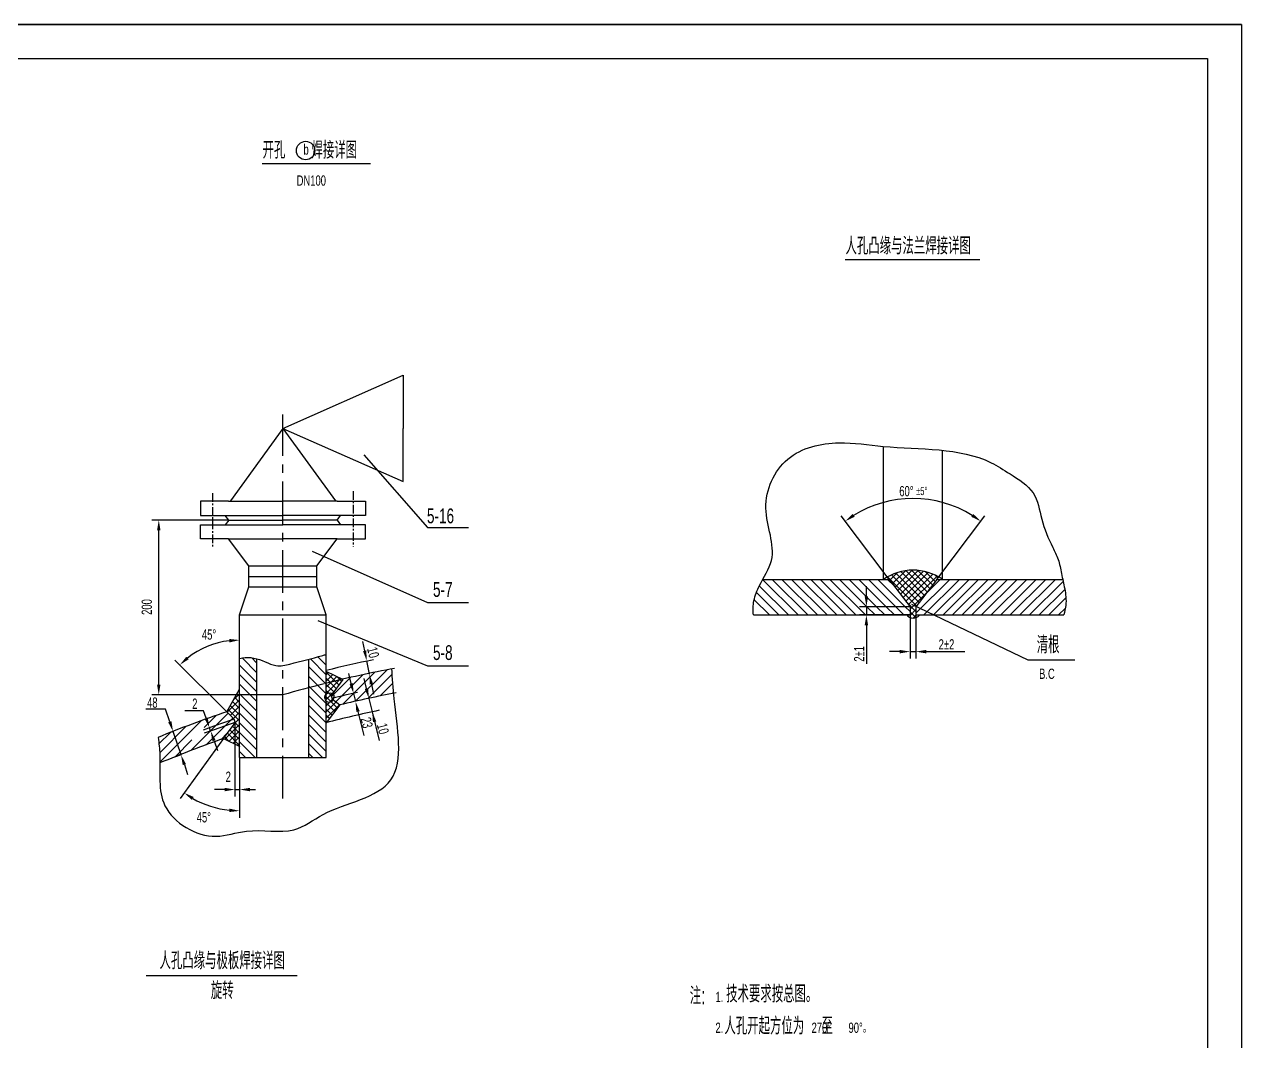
# Model space of a CAD drawing. Header units: millimetres. Extents: x 498745 to 743872, y 17439 to 118325.
# Drawn here: x 667032 to 683017, y 46115 to 59471 of the extents above; entities that cross this region are included whole.
import ezdxf

# ---------------------------------------------------------------- set-up
doc = ezdxf.new("R2010")
doc.units = ezdxf.units.MM
doc.header["$LTSCALE"] = 45
doc.linetypes.add('CENTER', pattern=[2, 1.25, -0.25, 0.25, -0.25])
doc.styles.add('HGCAD', font='HGCAD.SHX', dxfattribs={"width": 0.75, "bigfont": 'HGCADHZ.SHX'})

msp = doc.modelspace()

# ---------------------------------------------------------------- hatches: boundary and pattern name
at = {"ltscale": 2}
h = msp.add_hatch(dxfattribs=at)
h.set_pattern_fill('ANSI37', color=256, scale=18, angle=90, style=0)
h.set_pattern_definition([(135, (649064.857, -130882.835), (-40.411153, -40.411153), []), (225, (649064.857, -130882.835), (40.411153, -40.411153), [])])
h.paths.add_polyline_path([(679012.43, 52183.8), (679037.54, 52216.9, 0.2632079), (678365.29, 52216.16), (678389.84, 52183.8), (678662.11, 51824.96), (678662.11, 51716.04), (678662.11, 51683.08, 0.18744683), (678740.15, 51681.45), (678740.15, 51716.04), (678740.15, 51824.96)])
h = msp.add_hatch(dxfattribs=at)
h.set_pattern_fill('ANSI31', scale=28.125, style=0)
h.set_pattern_definition([(315, (392588.93, 22972.06), (-63.142426, -63.142426), [])])
edge = h.paths.add_edge_path()
edge.add_spline(control_points=[(669858.47, 51144.5), (669871.06, 51148.29), (669945.14, 51167.81), (670022.95, 51158.65), (670086.3, 51141.07)], knot_values=[854.32069157, 854.32069157, 854.32069157, 854.32069157, 924.4606434, 1264.9339599, 1264.9339599, 1264.9339599, 1264.9339599], degree=3, periodic=0)
edge.add_line((670086.3, 51141.07), (670086.3, 49846.3))
edge.add_line((670086.3, 49846.3), (669858.47, 49846.3))
edge.add_line((669858.47, 49846.3), (669858.47, 51144.5))
edge = h.paths.add_edge_path()
edge.add_spline(control_points=[(670767.89, 51135.31), (670828.31, 51151.36), (670903.71, 51171.98), (670980.2, 51193.38), (670995.71, 51197.44)], knot_values=[2511.10939637, 2511.10939637, 2511.10939637, 2511.10939637, 2847.36009524, 2932.55634126, 2932.55634126, 2932.55634126, 2932.55634126], degree=3, periodic=0)
edge.add_line((670995.71, 51197.44), (670995.71, 49846.3))
edge.add_line((670995.71, 49846.3), (670767.89, 49846.3))
edge.add_line((670767.89, 49846.3), (670767.89, 51135.31))
h = msp.add_hatch(dxfattribs=at)
h.set_pattern_fill('ANSI37', color=256, scale=18, style=0)
h.set_pattern_definition([(45, (648585.797, -122860.72), (-40.411153, 40.411153), []), (135, (648585.797, -122860.72), (-40.411153, -40.411153), [])])
h.paths.add_polyline_path([(669858.47, 49990.77), (669646.91, 50093.47), (669798.3, 50301.82), (669782.77, 50351.13), (669688.73, 50445.73), (669858.47, 50740.93)])
h.paths.add_polyline_path([(670995.71, 50975.21), (671213.19, 50869.64), (671061.8, 50661.28), (671077.33, 50611.97), (671175.43, 50535), (670995.71, 50300.9)])

# ---------------------------------------------------------------- linework, layer by layer
at = {"color": 7, "ltscale": 2}
for p, q in [((645217.26, 59470.6), (683017.26, 59470.6)), ((683017.26, 59470.6), (645217.26, 59470.6)), ((683017.26, 59470.6), (683017.25, 32740.6)), ((683017.26, 59470.6), (683017.25, 32740.6)), ((671794.16, 50996.72), (671380.51, 50583.07)), ((671314.1, 50895.51), (671066.13, 50647.54)), ((671476.31, 50931.44), (671121.88, 50577.01)), ((671636.3, 50965.14), (671215.87, 50544.71)), ((671862.66, 50938.93), (671542.76, 50619.04)), ((671869.72, 50819.7), (671702.74, 50652.73)), ((671879.21, 50702.91), (671860.55, 50684.26)), ((668885.49, 50479.77), (668625.06, 50479.77)), ((669385.11, 50456.49), (669139.32, 50456.49)), ((669708.18, 50426.16), (669218.21, 49936.18)), ((669555.65, 50399.91), (669394.96, 50239.23)), ((669771.14, 50362.83), (669420.47, 50012.17)), ((669158.36, 50255.19), (668809.98, 49906.81)), ((669359.35, 50329.9), (668812.57, 49783.12)), ((668952.24, 50175.36), (668799.72, 50022.83)), ((669231.9, 50076.16), (669010.58, 49854.84)), ((669646.91, 50093.47), (669076.5, 49308.43)), ((669697.02, 50162.43), (669617.84, 50083.25)), ((669858.47, 49846.3), (669858.47, 49054.33))]:
    msp.add_line(p, q, dxfattribs=at)
at = {"color": 4, "ltscale": 2}
for p, q in [((646342.26, 59020.6), (682567.26, 59020.6)), ((682567.26, 59020.6), (682567.25, 33190.6)), ((670154.36, 57644.53), (671579.01, 57644.53)), ((677809.05, 56382.93), (679580.42, 56382.93)), ((670427.09, 54166.62), (672007.39, 54863.38)), ((672007.39, 54863.38), (672007.39, 54166.62)), ((670427.09, 54166.62), (669738.41, 53216.32)), ((670427.09, 54166.62), (672007.39, 53469.86)), ((670427.09, 54166.62), (671115.78, 53216.32)), ((672007.39, 53469.86), (672007.39, 54166.62)), ((678313.73, 52183.8), (678313.73, 53929.92)), ((679088.15, 52185.36), (679088.15, 53878.32)), ((669714.42, 53208.99), (669344.45, 53208.99)), ((669344.45, 53208.99), (669344.45, 53024.16)), ((669714.42, 53208.99), (670427.09, 53208.99)), ((671139.77, 53208.99), (670427.09, 53208.99)), ((671139.77, 53208.99), (671509.73, 53208.99)), ((671509.73, 53208.99), (671509.73, 53024.16)), ((669344.45, 53024.16), (670427.09, 53024.16)), ((669714.86, 52962.59), (669668.65, 53024.16)), ((669714.86, 52962.59), (669668.65, 52901.03)), ((669714.86, 52962.59), (670427.09, 52962.59)), ((669714.86, 52962.59), (670427.09, 52962.59)), ((669714.86, 52962.59), (670427.09, 52962.59)), ((669714.86, 52962.59), (670427.09, 52962.59)), ((669714.86, 52962.59), (670427.09, 52962.59)), ((669714.86, 52962.59), (670427.09, 52962.59)), ((669714.86, 52962.59), (670427.09, 52962.59)), ((669714.86, 52962.59), (670427.09, 52962.59)), ((671509.73, 53024.16), (670427.09, 53024.16)), ((671139.32, 52962.59), (670427.09, 52962.59)), ((671139.32, 52962.59), (670427.09, 52962.59)), ((671139.32, 52962.59), (670427.09, 52962.59)), ((671139.32, 52962.59), (670427.09, 52962.59)), ((671139.32, 52962.59), (670427.09, 52962.59)), ((671139.32, 52962.59), (670427.09, 52962.59)), ((671139.32, 52962.59), (670427.09, 52962.59)), ((671139.32, 52962.59), (670427.09, 52962.59)), ((671139.32, 52962.59), (671185.53, 53024.16)), ((671139.32, 52962.59), (671185.53, 52901.03)), ((669344.45, 52716.19), (669344.45, 52901.03)), ((669344.45, 52901.03), (670427.09, 52901.03)), ((671509.73, 52901.03), (670427.09, 52901.03)), ((671509.73, 52716.19), (671509.73, 52901.03)), ((672325.52, 52864.07), (672862.12, 52864.07)), ((669714.42, 52716.19), (669344.45, 52716.19)), ((669980.96, 52360.7), (669714.42, 52716.19)), ((669714.42, 52716.19), (670427.09, 52716.19)), ((671139.77, 52716.19), (670427.09, 52716.19)), ((670873.23, 52360.7), (671139.77, 52716.19)), ((671139.77, 52716.19), (671509.73, 52716.19)), ((669980.96, 52084.15), (669980.96, 52360.7)), ((669980.96, 52360.7), (670873.23, 52360.7)), ((670873.23, 52084.15), (670873.23, 52360.7)), ((669980.96, 52222.43), (670873.23, 52222.43)), ((676727.86, 52183.8), (678389.84, 52183.8)), ((678389.84, 52183.8), (678662.11, 51824.96)), ((679012.43, 52183.8), (678740.15, 51824.96)), ((679012.43, 52183.8), (680667.18, 52183.8)), ((669858.47, 51716.98), (669980.96, 52084.15)), ((669980.96, 52084.15), (669980.96, 52084.15)), ((669980.96, 52084.15), (670873.23, 52084.15)), ((670995.71, 51716.98), (670873.23, 52084.15)), ((672325.52, 51878.01), (672862.12, 51878.01)), ((678662.11, 51824.96), (678662.11, 51716.04)), ((678740.15, 51824.96), (678740.15, 51716.04)), ((669858.47, 49846.3), (669858.47, 51716.98)), ((669858.47, 51716.98), (670995.71, 51716.98)), ((670995.71, 49846.3), (670995.71, 51716.98)), ((676607.23, 51716.04), (678662.11, 51716.04)), ((678740.15, 51716.04), (680680.42, 51716.04)), ((670086.3, 49846.3), (670086.3, 51141.07)), ((670767.89, 49846.3), (670767.89, 51135.31)), ((672325.52, 51049.59), (672862.12, 51049.59)), ((671213.19, 50869.64), (670995.71, 50975.21)), ((671213.19, 50869.64), (671061.8, 50661.28)), ((669688.73, 50445.73), (669858.47, 50740.93)), ((671175.43, 50535), (670995.71, 50300.9)), ((671077.33, 50611.97), (671061.8, 50661.28)), ((671077.33, 50611.97), (671175.43, 50535)), ((669782.77, 50351.13), (669688.73, 50445.73)), ((669646.91, 50093.47), (669798.3, 50301.82)), ((669782.77, 50351.13), (669798.3, 50301.82)), ((669646.91, 50093.47), (669860.84, 49989.62)), ((669858.47, 49846.3), (670995.71, 49846.3)), ((668630.79, 46981.81), (670615, 46981.81))]:
    msp.add_line(p, q, dxfattribs=at)
at = {"color": 1, "linetype": 'CENTER', "ltscale": 10}
msp.add_line((670427.09, 49305.61), (670427.09, 54347.96), dxfattribs=at)
at = {"ltscale": 2}
for p, q in [((671491.84, 53817.2), (672325.52, 52864.07)), ((669714.86, 52962.59), (668706.91, 52962.59)), ((678389.84, 52183.8), (677756.39, 53018.67)), ((679012.43, 52183.8), (679645.88, 53018.67)), ((668796.91, 50802.17), (668796.91, 52827.59)), ((670812.06, 52554.86), (672325.52, 51878.01)), ((677193.99, 51716.04), (676726.23, 52183.8)), ((677320.28, 51716.04), (676852.52, 52183.8)), ((677446.56, 51716.04), (676978.8, 52183.8)), ((677572.84, 51716.04), (677105.09, 52183.8)), ((677699.13, 51716.04), (677231.37, 52183.8)), ((677825.41, 51716.04), (677357.66, 52183.8)), ((677951.7, 51716.04), (677483.94, 52183.8)), ((678077.98, 51716.04), (677610.22, 52183.8)), ((678095.35, 51824.96), (677736.51, 52183.8)), ((678221.64, 51824.96), (677862.79, 52183.8)), ((678347.92, 51824.96), (677989.08, 52183.8)), ((678474.21, 51824.96), (678115.36, 52183.8)), ((678600.49, 51824.96), (678241.65, 52183.8)), ((678458.73, 52093.01), (678367.93, 52183.8)), ((678740.15, 51739.58), (679184.38, 52183.8)), ((678842.9, 51716.04), (679310.66, 52183.8)), ((678868.8, 51994.52), (679058.09, 52183.8)), ((678969.19, 51716.04), (679436.95, 52183.8)), ((679095.47, 51716.04), (679563.23, 52183.8)), ((679221.76, 51716.04), (679689.52, 52183.8)), ((679348.04, 51716.04), (679815.8, 52183.8)), ((679474.33, 51716.04), (679942.09, 52183.8)), ((679600.61, 51716.04), (680068.37, 52183.8)), ((679726.9, 51716.04), (680194.66, 52183.8)), ((679853.18, 51716.04), (680320.94, 52183.8)), ((679979.47, 51716.04), (680447.23, 52183.8)), ((680105.75, 51716.04), (680573.51, 52183.8)), ((680232.04, 51716.04), (680673.16, 52157.17)), ((676941.42, 51716.04), (676644.93, 52012.53)), ((677067.71, 51716.04), (676683.37, 52100.38)), ((678089.59, 51959.96), (678089.59, 52094.96)), ((680358.32, 51716.04), (680694.96, 52052.68)), ((676815.14, 51716.04), (676615.75, 51915.43)), ((678662.11, 51824.96), (677999.59, 51824.96)), ((678089.59, 51824.96), (678089.59, 51716.04)), ((678204.27, 51716.04), (678095.35, 51824.96)), ((678330.55, 51716.04), (678221.64, 51824.96)), ((678456.84, 51716.04), (678347.92, 51824.96)), ((678583.12, 51716.04), (678474.21, 51824.96)), ((678662.11, 51763.34), (678600.49, 51824.96)), ((678681.33, 51856.65), (680207.6, 51128.1)), ((680484.61, 51716.04), (680709.5, 51940.94)), ((680610.89, 51716.04), (680702.32, 51807.47)), ((670885.5, 51642.87), (672325.52, 51049.59)), ((678662.11, 51716.04), (677999.59, 51716.04)), ((678662.11, 51717.49), (678662.11, 51144.94)), ((678740.15, 51716.04), (678740.15, 51144.94)), ((678089.59, 51581.04), (678089.59, 51074.79)), ((671501.01, 51246.85), (671476.76, 51367.99)), ((678527.11, 51234.94), (678392.11, 51234.94)), ((678662.11, 51234.94), (678740.15, 51234.94)), ((678875.15, 51234.94), (679381.4, 51234.94)), ((669688.85, 50445.95), (669009.66, 51125.14)), ((671562.44, 50939.95), (671527.51, 51114.48)), ((680207.6, 51128.1), (680826.62, 51128.1)), ((671323.5, 50815.83), (671291.56, 50947)), ((671524.27, 50750.13), (671492.04, 50881.23)), ((671355.43, 50684.66), (671381, 50579.61)), ((671588.94, 50807.58), (671615.43, 50675.2)), ((670427.09, 50667.17), (668706.91, 50667.17)), ((671556.49, 50619.03), (671621.3, 50355.37)), ((668941.69, 50314.42), (668885.49, 50479.77)), ((669418.16, 50362.6), (669385.11, 50456.49)), ((671412.93, 50448.45), (671489.51, 50133.89)), ((671599.31, 50444.85), (671691.38, 50070.28)), ((669484.04, 50242.67), (669378.08, 50205.37)), ((669499, 50200.17), (669393.04, 50162.88)), ((669477.94, 50192.75), (669462.98, 50235.25)), ((669796.81, 50312.73), (669796.81, 49334.38)), ((668985.13, 50186.61), (668899.92, 50157.64)), ((669089.51, 49879.52), (668985.13, 50186.61)), ((669522.75, 50065.41), (669567.57, 49938.07)), ((669089.51, 49879.52), (669004.3, 49850.55)), ((669132.96, 49751.7), (669176.4, 49623.88)), ((669858.47, 49846.3), (669858.47, 49334.38)), ((669661.81, 49424.38), (669526.81, 49424.38)), ((669796.81, 49424.38), (669858.47, 49424.38)), ((669993.47, 49424.38), (670067.59, 49424.38))]:
    msp.add_line(p, q, dxfattribs=at)
at = {"color": 1, "linetype": 'CENTER', "ltscale": 2}
for p, q in [((669502.76, 53313.45), (669502.76, 52616.63)), ((671351.43, 53341.07), (671351.43, 52614.09))]:
    msp.add_line(p, q, dxfattribs=at)
at = {"color": 7, "linetype": 'Continuous'}
msp.add_circle((670725.05, 57813.89), 121.24, dxfattribs=at)
at = {"ltscale": 2}
for centre, radius, start, end in [((678701.13, 51773.53), 1472.98, 58.063757, 121.936243), ((669858.47, 50276.33), 1110.4, 96.970196, 128.029804), ((674838.19, 35368.97), 15921.45, 104.067468, 106.08443)]:
    msp.add_arc(centre, radius, start, end, dxfattribs=at)
at = {"color": 4, "ltscale": 2}
for centre, radius, start, end in [((678702.07, 51622.25), 682.75, 55.565066, 124.665678), ((678703.23, 51782.7), 107.77, 218.206656, 321.419147), ((674838.19, 35368.97), 15921.45, 100.663968, 104.006436), ((674838.19, 35368.97), 15602.06, 100.808225, 103.577559), ((674805.75, 35368.97), 15921.45, 108.747102, 112.210944), ((674805.75, 35368.97), 15602.06, 109.308276, 112.589765)]:
    msp.add_arc(centre, radius, start, end, dxfattribs=at)
at = {"color": 7, "ltscale": 2}
for centre, radius, start, end in [((674838.19, 35387.47), 16066.79, 101.56499, 103.83675), ((674838.19, 35368.97), 15709.83, 102.612807, 103.861843), ((674835.42, 35457.53), 15332.72, 101.831356, 104.513386), ((674805.75, 35368.97), 15797.07, 108.534756, 109.686847), ((674805.75, 35368.97), 15752.02, 108.537751, 109.687699), ((669858.47, 50384.63), 1240.3, 240.237245, 263.760555)]:
    msp.add_arc(centre, radius, start, end, dxfattribs=at)
at = {"linetype": 'Continuous'}
msp.add_open_spline([(676607.23, 51716.04), (676596.92, 51777.22), (676604.98, 51914.92), (676695.99, 52151.51), (676956.46, 52520.43), (676655.77, 53119.81), (676987.49, 53858.08), (677694.89, 54019.63), (678577.91, 53870.49), (679421.66, 53927.23), (679995.53, 53554.05), (680324.88, 53352.47), (680381.77, 52955.71), (680498.66, 52670.1), (680619.33, 52443.9), (680648.58, 52254.49), (680698.55, 52058.45), (680721.07, 51871.44), (680692.14, 51758.82), (680680.42, 51716.04)], degree=3, knots=[119.14403745, 119.14403745, 119.14403745, 119.14403745, 305.08753937, 517.78839387, 882.58886794, 1573.02410421, 2277.63111974, 2983.95926276, 3561.12321437, 4974.47392134, 5264.02949734, 5645.17615377, 6007.13479411, 6405.7095001, 6578.59941304, 6769.47989723, 6974.32567888, 7189.40094657, 7321.80009884, 7321.80009884, 7321.80009884, 7321.80009884], dxfattribs=at)
at = {"color": 7, "ltscale": 2}
for points, knots in [([(669858.47, 51144.5), (669871.06, 51148.29), (669980.19, 51177.05), (670149.76, 51128.6), (670343.57, 51031.04), (670609.66, 51092.52), (670821.55, 51149), (670980.2, 51193.38), (670995.71, 51197.44)], [854.32069157, 854.32069157, 854.32069157, 854.32069157, 924.4606434, 1459.21010255, 1729.33163092, 2058.4363835, 2847.36009524, 2932.55634126, 2932.55634126, 2932.55634126, 2932.55634126]), ([(668787.16, 50109.02), (668799.82, 50034.06), (668833.08, 49733.31), (668736.06, 49131.03), (669440.52, 48718.08), (669997.68, 48935.83), (670571.98, 48811.81), (671045.99, 49223.65), (672105.01, 49368.78), (671897.16, 50392.89), (671863.88, 50887.97), (671859.5, 51015.45)], [1440.28616682, 1440.28616682, 1440.28616682, 1440.28616682, 1844.41875013, 3038.37816677, 4424.75650507, 5148.03534661, 6224.79240375, 7065.22989137, 8832.76292683, 10618.76091431, 11272.22752188, 11272.22752188, 11272.22752188, 11272.22752188])]:
    msp.add_open_spline(points, degree=3, knots=knots, dxfattribs=at)
at = {"ltscale": 2}
msp.add_spline([(670978.38, 50612.32), (670990.44, 50591.22), (671002.5, 50579.17), (671026.63, 50573.15), (671074.88, 50585.2), (671089.96, 50609.3), (671095.99, 50633.41), (671099, 50660.53), (670984.41, 50669.57), (670975.36, 50630.4), (670978.38, 50615.33)], degree=3, dxfattribs=at)
for points in [[(668774.41, 52827.59), (668819.41, 52827.59), (668796.91, 52962.59)], [(677934.73, 53005.03), (677909.2, 53042.08), (677810.79, 52946.97)], [(679493.07, 53042.08), (679467.54, 53005.03), (679591.48, 52946.97)], [(678067.09, 51959.96), (678112.09, 51959.96), (678089.59, 51824.96)], [(678067.09, 51581.04), (678112.09, 51581.04), (678089.59, 51716.04)], [(669722.35, 51400.98), (669725.09, 51356.06), (669858.47, 51386.72)], [(669189.3, 51134.13), (669159.47, 51167.82), (669073.3, 51061.5)], [(671478.95, 51242.44), (671523.07, 51251.27), (671527.51, 51114.48)], [(678527.11, 51257.44), (678527.11, 51212.44), (678662.11, 51234.94)], [(678875.15, 51257.44), (678875.15, 51212.44), (678740.15, 51234.94)], [(671566.87, 50803.16), (671611, 50811.99), (671562.44, 50939.95)], [(668774.41, 50802.17), (668819.41, 50802.17), (668796.91, 50667.17)], [(671301.63, 50810.51), (671345.36, 50821.15), (671355.43, 50684.66)], [(671502.42, 50744.76), (671546.12, 50755.5), (671556.49, 50619.03)], [(671391.07, 50443.12), (671434.79, 50453.77), (671381, 50579.61)], [(669396.94, 50355.13), (669439.38, 50370.07), (669462.98, 50235.25)], [(671609.68, 50308.38), (671653.38, 50319.13), (671599.31, 50444.85)], [(668920.39, 50307.18), (668962.99, 50321.66), (668985.13, 50186.61)], [(669501.53, 50057.94), (669543.98, 50072.88), (669477.94, 50192.75)], [(669111.65, 49744.46), (669154.26, 49758.94), (669089.51, 49879.52)], [(669661.81, 49401.88), (669661.81, 49446.88), (669796.81, 49424.38)], [(669993.47, 49401.88), (669993.47, 49446.88), (669858.47, 49424.38)]]:
    msp.add_solid(points, dxfattribs=at)
at = {"color": 7, "ltscale": 2}
for points in [[(669254.99, 49326.84), (669230.56, 49289.05), (669129.41, 49381.24)], [(669722.45, 49129.21), (669724.9, 49174.15), (669858.47, 49144.33)]]:
    msp.add_solid(points, dxfattribs=at)

# ---------------------------------------------------------------- texts
at = {"style": 'HGCAD', "width": 0.7}
for s, p in [('开孔      焊接详图', (670159.91, 57706.87)), ('人孔凸缘与法兰焊接详图', (677815.08, 56449.17)), ('清根', (680326.24, 51211.61)), ('人孔凸缘与极板焊接详图', (668806.98, 47065.24)), ('旋转', (669480.86, 46672.5)), ('注:', (675769.96, 46604.55)), ('  技术要求按总图。', (676133.47, 46628.77)), ('  人孔开起方位为    至', (676110.75, 46208.66))]:
    msp.add_text(s, height=225, dxfattribs=at).set_placement(p)
at = {"color": 2, "linetype": 'Continuous', "style": 'HGCAD', "width": 0.7}
for s, p in [('b', (670697.65, 57760.59)), ('1.', (676107.36, 46634.27)), ('2.', (676107.36, 46229.56)), ('270%%d', (677369.77, 46229.56)), ('90%%d。', (677854.63, 46229.56))]:
    msp.add_text(s, height=135, dxfattribs=at).set_placement(p)
at = {"color": 7, "style": 'HGCAD', "width": 0.7}
for s, height, p in [('DN100', 135, (670607.82, 57352.62)), ('60%%D', 135, (678521.13, 53274.63)), ('%%P5%%D', 108, (678742.6, 53290.35)), ('5-16', 194.4, (672318.5, 52919.84)), ('5-7', 194.4, (672397.87, 51953.61)), ('45°', 135, (669363.6, 51391.87)), ('5-8', 194.4, (672397.87, 51125.19)), ('2%%P2', 135, (679038.28, 51263.07)), ('48', 135, (668643.66, 50498.3)), ('2', 135, (669236.06, 50483.73)), ('2', 135, (669675.07, 49524.94)), ('45%%D', 135, (669295.3, 48992.74))]:
    msp.add_text(s, height=height, dxfattribs=at).set_placement(p)
for s, rotation, p in [('200', 90, (668706.54, 51717.69)), ('10', 284.046982, (671530.69, 51273.92)), ('2%%P1', 90, (678061.46, 51102.92)), ('23', 284.046982, (671447.13, 50352.49)), ('10', 284.046982, (671659.12, 50273.91))]:
    msp.add_text(s, height=135, rotation=rotation, dxfattribs=at).set_placement(p)
at = {"color": 7, "linetype": 'Continuous', "style": 'HGCAD', "width": 0.7}
msp.add_text('B.C', height=135, dxfattribs=at).set_placement((680357.08, 50876.65))

doc.saveas('drawing.dxf')
